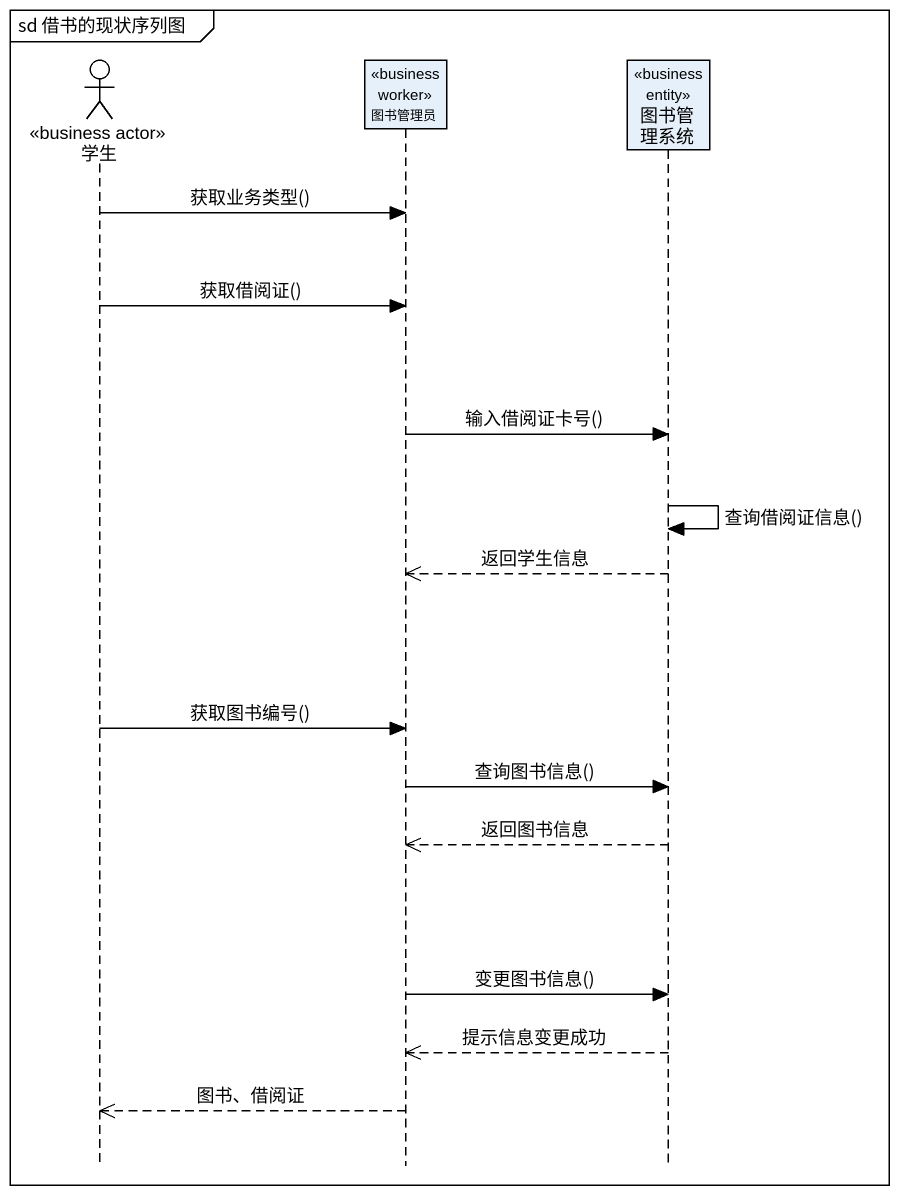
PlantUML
@startuml
mainframe sd 借书的现状序列图
hide footbox
actor 学生 <<business actor>>
participant 图书管理员 <<business worker>>
participant 图书管理系统 <<business entity>>

学生 -> 图书管理员 : 获取业务类型()
学生 -> 图书管理员 : 获取借阅证()
图书管理员 -> 图书管理系统 : 输入借阅证卡号()
图书管理系统 -> 图书管理系统 : 查询借阅证信息()
图书管理系统 -->> 图书管理员 : 返回学生信息
学生 -> 图书管理员 : 获取图书编号()
图书管理员 -> 图书管理系统 : 查询图书信息()
图书管理系统 -->> 图书管理员 : 返回图书信息
图书管理员 -> 图书管理系统 : 变更图书信息()
图书管理系统 -->> 图书管理员 : 提示信息变更成功
图书管理员 -->> 学生 : 图书、借阅证
@enduml
